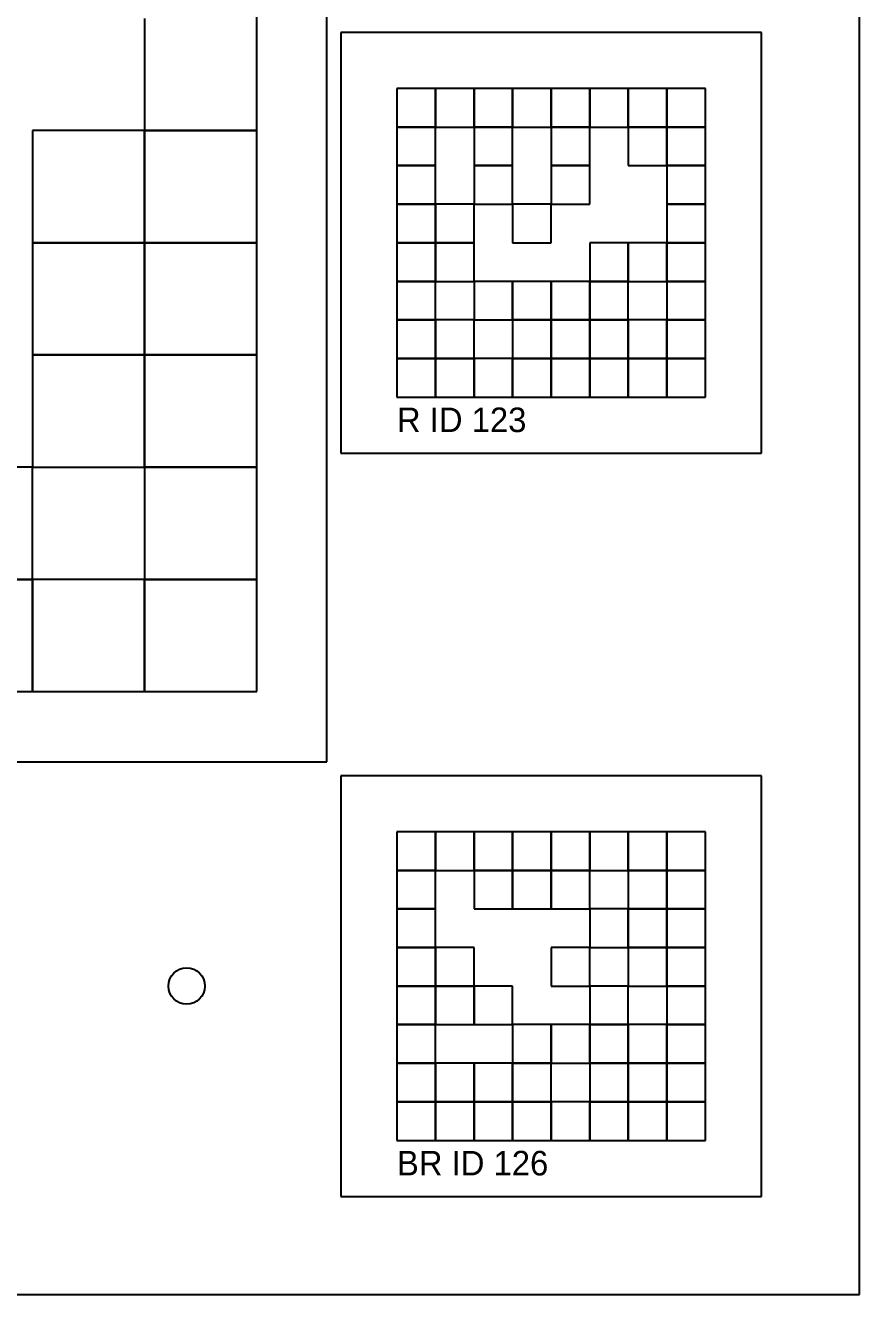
# Model space of a CAD drawing. Extents: x 0 to 1260, y -12 to 1580.
# Drawn here: x 821 to 940, y 1280 to 1461 of the extents above; entities that cross this region are included whole.
import ezdxf

# ---------------------------------------------------------------- set-up
doc = ezdxf.new("R2010")
doc.units = 0
for name, color, linetype in [('BLACK_POCKET', 7, 'CONTINUOUS'), ('CUT', 7, 'CONTINUOUS'), ('LABEL', 3, 'CONTINUOUS'), ('MOUNT_HOLE', 6, 'CONTINUOUS'), ('QUIET_ZONE', 5, 'CONTINUOUS'), ('TAG_BOUNDARY', 8, 'CONTINUOUS')]:
    doc.layers.add(name, color=color, linetype=linetype)

msp = doc.modelspace()

# ---------------------------------------------------------------- linework, layer by layer
at = {"layer": 'BLACK_POCKET'}
for p, q in [((838, 1462), (838, 1446)), ((854, 1446), (854, 1462)), ((879.5, 1452), (874, 1452)), ((874, 1452), (874, 1446.5)), ((879.5, 1446.5), (879.5, 1452)), ((885, 1452), (879.5, 1452)), ((879.5, 1452), (879.5, 1446.5)), ((885, 1446.5), (885, 1452)), ((890.5, 1452), (885, 1452)), ((885, 1452), (885, 1446.5)), ((890.5, 1446.5), (890.5, 1452)), ((896, 1452), (890.5, 1452)), ((890.5, 1452), (890.5, 1446.5)), ((896, 1446.5), (896, 1452)), ((901.5, 1452), (896, 1452)), ((896, 1452), (896, 1446.5)), ((901.5, 1446.5), (901.5, 1452)), ((907, 1452), (901.5, 1452)), ((901.5, 1452), (901.5, 1446.5)), ((907, 1446.5), (907, 1452)), ((912.5, 1452), (907, 1452)), ((907, 1452), (907, 1446.5)), ((912.5, 1446.5), (912.5, 1452)), ((918, 1452), (912.5, 1452)), ((912.5, 1452), (912.5, 1446.5)), ((918, 1446.5), (918, 1452)), ((874, 1446.5), (879.5, 1446.5)), ((879.5, 1446.5), (874, 1446.5)), ((874, 1446.5), (874, 1441)), ((879.5, 1446.5), (885, 1446.5)), ((879.5, 1441), (879.5, 1446.5)), ((885, 1446.5), (890.5, 1446.5)), ((890.5, 1446.5), (885, 1446.5)), ((885, 1446.5), (885, 1441)), ((890.5, 1446.5), (896, 1446.5)), ((890.5, 1441), (890.5, 1446.5)), ((896, 1446.5), (901.5, 1446.5)), ((901.5, 1446.5), (896, 1446.5)), ((896, 1446.5), (896, 1441)), ((901.5, 1446.5), (907, 1446.5)), ((901.5, 1441), (901.5, 1446.5)), ((907, 1446.5), (912.5, 1446.5)), ((912.5, 1446.5), (907, 1446.5)), ((907, 1446.5), (907, 1441)), ((912.5, 1446.5), (918, 1446.5)), ((912.5, 1441), (912.5, 1446.5)), ((918, 1446.5), (912.5, 1446.5)), ((912.5, 1446.5), (912.5, 1441)), ((918, 1441), (918, 1446.5)), ((838, 1446), (822, 1446)), ((822, 1446), (822, 1430)), ((838, 1446), (854, 1446)), ((838, 1430), (838, 1446)), ((854, 1446), (838, 1446)), ((838, 1446), (838, 1430)), ((854, 1430), (854, 1446)), ((874, 1441), (879.5, 1441)), ((879.5, 1441), (874, 1441)), ((874, 1441), (874, 1435.5)), ((879.5, 1435.5), (879.5, 1441)), ((885, 1441), (890.5, 1441)), ((890.5, 1441), (885, 1441)), ((885, 1441), (885, 1435.5)), ((890.5, 1435.5), (890.5, 1441)), ((896, 1441), (901.5, 1441)), ((901.5, 1441), (896, 1441)), ((896, 1441), (896, 1435.5)), ((901.5, 1435.5), (901.5, 1441)), ((907, 1441), (912.5, 1441)), ((912.5, 1441), (918, 1441)), ((918, 1441), (912.5, 1441)), ((912.5, 1441), (912.5, 1435.5)), ((918, 1435.5), (918, 1441)), ((874, 1435.5), (879.5, 1435.5)), ((879.5, 1435.5), (874, 1435.5)), ((874, 1435.5), (874, 1430)), ((879.5, 1430), (879.5, 1435.5)), ((885, 1435.5), (879.5, 1435.5)), ((879.5, 1435.5), (879.5, 1430)), ((885, 1435.5), (890.5, 1435.5)), ((885, 1430), (885, 1435.5)), ((896, 1435.5), (890.5, 1435.5)), ((890.5, 1435.5), (890.5, 1430)), ((896, 1435.5), (901.5, 1435.5)), ((896, 1430), (896, 1435.5)), ((912.5, 1435.5), (918, 1435.5)), ((918, 1435.5), (912.5, 1435.5)), ((912.5, 1435.5), (912.5, 1430)), ((918, 1430), (918, 1435.5)), ((822, 1430), (838, 1430)), ((838, 1430), (822, 1430)), ((822, 1430), (822, 1414)), ((838, 1430), (854, 1430)), ((838, 1414), (838, 1430)), ((854, 1430), (838, 1430)), ((838, 1430), (838, 1414)), ((854, 1414), (854, 1430)), ((874, 1430), (879.5, 1430)), ((879.5, 1430), (874, 1430)), ((874, 1430), (874, 1424.5)), ((879.5, 1430), (885, 1430)), ((879.5, 1424.5), (879.5, 1430)), ((885, 1430), (879.5, 1430)), ((879.5, 1430), (879.5, 1424.5)), ((885, 1424.5), (885, 1430)), ((890.5, 1430), (896, 1430)), ((907, 1430), (901.5, 1430)), ((901.5, 1430), (901.5, 1424.5)), ((907, 1424.5), (907, 1430)), ((912.5, 1430), (907, 1430)), ((907, 1430), (907, 1424.5)), ((912.5, 1430), (918, 1430)), ((912.5, 1424.5), (912.5, 1430)), ((918, 1430), (912.5, 1430)), ((912.5, 1430), (912.5, 1424.5)), ((918, 1424.5), (918, 1430)), ((874, 1424.5), (879.5, 1424.5)), ((879.5, 1424.5), (874, 1424.5)), ((874, 1424.5), (874, 1419)), ((879.5, 1424.5), (885, 1424.5)), ((879.5, 1419), (879.5, 1424.5)), ((890.5, 1424.5), (885, 1424.5)), ((885, 1424.5), (885, 1419)), ((890.5, 1419), (890.5, 1424.5)), ((896, 1424.5), (890.5, 1424.5)), ((890.5, 1424.5), (890.5, 1419)), ((896, 1419), (896, 1424.5)), ((901.5, 1424.5), (896, 1424.5)), ((896, 1424.5), (896, 1419)), ((901.5, 1424.5), (907, 1424.5)), ((901.5, 1419), (901.5, 1424.5)), ((907, 1424.5), (901.5, 1424.5)), ((901.5, 1424.5), (901.5, 1419)), ((907, 1424.5), (912.5, 1424.5)), ((907, 1419), (907, 1424.5)), ((912.5, 1424.5), (918, 1424.5)), ((918, 1424.5), (912.5, 1424.5)), ((912.5, 1424.5), (912.5, 1419)), ((918, 1419), (918, 1424.5)), ((874, 1419), (879.5, 1419)), ((879.5, 1419), (874, 1419)), ((874, 1419), (874, 1413.5)), ((879.5, 1413.5), (879.5, 1419)), ((885, 1419), (879.5, 1419)), ((879.5, 1419), (879.5, 1413.5)), ((885, 1419), (890.5, 1419)), ((885, 1413.5), (885, 1419)), ((890.5, 1419), (896, 1419)), ((896, 1419), (890.5, 1419)), ((890.5, 1419), (890.5, 1413.5)), ((896, 1419), (901.5, 1419)), ((896, 1413.5), (896, 1419)), ((901.5, 1419), (896, 1419)), ((896, 1419), (896, 1413.5)), ((901.5, 1419), (907, 1419)), ((901.5, 1413.5), (901.5, 1419)), ((907, 1419), (901.5, 1419)), ((901.5, 1419), (901.5, 1413.5)), ((907, 1413.5), (907, 1419)), ((912.5, 1419), (907, 1419)), ((907, 1419), (907, 1413.5)), ((912.5, 1419), (918, 1419)), ((912.5, 1413.5), (912.5, 1419)), ((918, 1419), (912.5, 1419)), ((912.5, 1419), (912.5, 1413.5)), ((918, 1413.5), (918, 1419)), ((822, 1414), (838, 1414)), ((838, 1414), (822, 1414)), ((822, 1414), (822, 1398)), ((838, 1414), (854, 1414)), ((838, 1398), (838, 1414)), ((854, 1414), (838, 1414)), ((838, 1414), (838, 1398)), ((854, 1398), (854, 1414)), ((874, 1413.5), (879.5, 1413.5)), ((879.5, 1413.5), (874, 1413.5)), ((874, 1413.5), (874, 1408)), ((879.5, 1413.5), (885, 1413.5)), ((879.5, 1408), (879.5, 1413.5)), ((885, 1413.5), (879.5, 1413.5)), ((879.5, 1413.5), (879.5, 1408)), ((885, 1408), (885, 1413.5)), ((890.5, 1413.5), (885, 1413.5)), ((885, 1413.5), (885, 1408)), ((890.5, 1413.5), (896, 1413.5)), ((890.5, 1408), (890.5, 1413.5)), ((896, 1413.5), (890.5, 1413.5)), ((890.5, 1413.5), (890.5, 1408)), ((896, 1413.5), (901.5, 1413.5)), ((896, 1408), (896, 1413.5)), ((901.5, 1413.5), (896, 1413.5)), ((896, 1413.5), (896, 1408)), ((901.5, 1413.5), (907, 1413.5)), ((901.5, 1408), (901.5, 1413.5)), ((907, 1413.5), (901.5, 1413.5)), ((901.5, 1413.5), (901.5, 1408)), ((907, 1413.5), (912.5, 1413.5)), ((907, 1408), (907, 1413.5)), ((912.5, 1413.5), (907, 1413.5)), ((907, 1413.5), (907, 1408)), ((912.5, 1413.5), (918, 1413.5)), ((912.5, 1408), (912.5, 1413.5)), ((918, 1413.5), (912.5, 1413.5)), ((912.5, 1413.5), (912.5, 1408)), ((918, 1408), (918, 1413.5)), ((874, 1408), (879.5, 1408)), ((879.5, 1408), (885, 1408)), ((885, 1408), (890.5, 1408)), ((890.5, 1408), (896, 1408)), ((896, 1408), (901.5, 1408)), ((901.5, 1408), (907, 1408)), ((907, 1408), (912.5, 1408)), ((912.5, 1408), (918, 1408)), ((822, 1398), (806, 1398)), ((822, 1398), (838, 1398)), ((822, 1382), (822, 1398)), ((838, 1398), (854, 1398)), ((854, 1398), (838, 1398)), ((838, 1398), (838, 1382)), ((854, 1382), (854, 1398)), ((806, 1382), (822, 1382)), ((822, 1382), (806, 1382)), ((822, 1366), (822, 1382)), ((838, 1382), (822, 1382)), ((822, 1382), (822, 1366)), ((838, 1382), (854, 1382)), ((838, 1366), (838, 1382)), ((854, 1382), (838, 1382)), ((838, 1382), (838, 1366)), ((854, 1366), (854, 1382)), ((806, 1366), (822, 1366)), ((822, 1366), (838, 1366)), ((838, 1366), (854, 1366)), ((879.5, 1346), (874, 1346)), ((874, 1346), (874, 1340.5)), ((879.5, 1340.5), (879.5, 1346)), ((885, 1346), (879.5, 1346)), ((879.5, 1346), (879.5, 1340.5)), ((885, 1340.5), (885, 1346)), ((890.5, 1346), (885, 1346)), ((885, 1346), (885, 1340.5)), ((890.5, 1340.5), (890.5, 1346)), ((896, 1346), (890.5, 1346)), ((890.5, 1346), (890.5, 1340.5)), ((896, 1340.5), (896, 1346)), ((901.5, 1346), (896, 1346)), ((896, 1346), (896, 1340.5)), ((901.5, 1340.5), (901.5, 1346)), ((907, 1346), (901.5, 1346)), ((901.5, 1346), (901.5, 1340.5)), ((907, 1340.5), (907, 1346)), ((912.5, 1346), (907, 1346)), ((907, 1346), (907, 1340.5)), ((912.5, 1340.5), (912.5, 1346)), ((918, 1346), (912.5, 1346)), ((912.5, 1346), (912.5, 1340.5)), ((918, 1340.5), (918, 1346)), ((874, 1340.5), (879.5, 1340.5)), ((879.5, 1340.5), (874, 1340.5)), ((874, 1340.5), (874, 1335)), ((879.5, 1340.5), (885, 1340.5)), ((879.5, 1335), (879.5, 1340.5)), ((885, 1340.5), (890.5, 1340.5)), ((890.5, 1340.5), (885, 1340.5)), ((885, 1340.5), (885, 1335)), ((890.5, 1340.5), (896, 1340.5)), ((890.5, 1335), (890.5, 1340.5)), ((896, 1340.5), (890.5, 1340.5)), ((890.5, 1340.5), (890.5, 1335)), ((896, 1340.5), (901.5, 1340.5)), ((896, 1335), (896, 1340.5)), ((901.5, 1340.5), (896, 1340.5)), ((896, 1340.5), (896, 1335)), ((901.5, 1340.5), (907, 1340.5)), ((901.5, 1335), (901.5, 1340.5)), ((907, 1340.5), (912.5, 1340.5)), ((912.5, 1340.5), (907, 1340.5)), ((907, 1340.5), (907, 1335)), ((912.5, 1340.5), (918, 1340.5)), ((912.5, 1335), (912.5, 1340.5)), ((918, 1340.5), (912.5, 1340.5)), ((912.5, 1340.5), (912.5, 1335)), ((918, 1335), (918, 1340.5)), ((874, 1335), (879.5, 1335)), ((879.5, 1335), (874, 1335)), ((874, 1335), (874, 1329.5)), ((879.5, 1329.5), (879.5, 1335)), ((885, 1335), (890.5, 1335)), ((890.5, 1335), (896, 1335)), ((896, 1335), (901.5, 1335)), ((907, 1335), (901.5, 1335)), ((901.5, 1335), (901.5, 1329.5)), ((907, 1335), (912.5, 1335)), ((907, 1329.5), (907, 1335)), ((912.5, 1335), (907, 1335)), ((907, 1335), (907, 1329.5)), ((912.5, 1335), (918, 1335)), ((912.5, 1329.5), (912.5, 1335)), ((918, 1335), (912.5, 1335)), ((912.5, 1335), (912.5, 1329.5)), ((918, 1329.5), (918, 1335)), ((874, 1329.5), (879.5, 1329.5)), ((879.5, 1329.5), (874, 1329.5)), ((874, 1329.5), (874, 1324)), ((879.5, 1324), (879.5, 1329.5)), ((885, 1329.5), (879.5, 1329.5)), ((879.5, 1329.5), (879.5, 1324)), ((885, 1324), (885, 1329.5)), ((901.5, 1329.5), (896, 1329.5)), ((896, 1329.5), (896, 1324)), ((901.5, 1329.5), (907, 1329.5)), ((901.5, 1324), (901.5, 1329.5)), ((907, 1329.5), (912.5, 1329.5)), ((912.5, 1329.5), (907, 1329.5)), ((907, 1329.5), (907, 1324)), ((912.5, 1329.5), (918, 1329.5)), ((912.5, 1324), (912.5, 1329.5)), ((918, 1329.5), (912.5, 1329.5)), ((912.5, 1329.5), (912.5, 1324)), ((918, 1324), (918, 1329.5)), ((874, 1324), (879.5, 1324)), ((879.5, 1324), (874, 1324)), ((874, 1324), (874, 1318.5)), ((879.5, 1324), (885, 1324)), ((879.5, 1318.5), (879.5, 1324)), ((885, 1324), (879.5, 1324)), ((879.5, 1324), (879.5, 1318.5)), ((885, 1318.5), (885, 1324)), ((890.5, 1324), (885, 1324)), ((885, 1324), (885, 1318.5)), ((890.5, 1318.5), (890.5, 1324)), ((896, 1324), (901.5, 1324)), ((907, 1324), (901.5, 1324)), ((901.5, 1324), (901.5, 1318.5)), ((907, 1324), (912.5, 1324)), ((907, 1318.5), (907, 1324)), ((912.5, 1324), (918, 1324)), ((918, 1324), (912.5, 1324)), ((912.5, 1324), (912.5, 1318.5)), ((918, 1318.5), (918, 1324)), ((874, 1318.5), (879.5, 1318.5)), ((879.5, 1318.5), (874, 1318.5)), ((874, 1318.5), (874, 1313)), ((879.5, 1318.5), (885, 1318.5)), ((879.5, 1313), (879.5, 1318.5)), ((885, 1318.5), (890.5, 1318.5)), ((896, 1318.5), (890.5, 1318.5)), ((890.5, 1318.5), (890.5, 1313)), ((896, 1313), (896, 1318.5)), ((901.5, 1318.5), (896, 1318.5)), ((896, 1318.5), (896, 1313)), ((901.5, 1318.5), (907, 1318.5)), ((901.5, 1313), (901.5, 1318.5)), ((907, 1318.5), (901.5, 1318.5)), ((901.5, 1318.5), (901.5, 1313)), ((907, 1313), (907, 1318.5)), ((912.5, 1318.5), (907, 1318.5)), ((907, 1318.5), (907, 1313)), ((912.5, 1318.5), (918, 1318.5)), ((912.5, 1313), (912.5, 1318.5)), ((918, 1318.5), (912.5, 1318.5)), ((912.5, 1318.5), (912.5, 1313)), ((918, 1313), (918, 1318.5)), ((874, 1313), (879.5, 1313)), ((879.5, 1313), (874, 1313)), ((874, 1313), (874, 1307.5)), ((879.5, 1307.5), (879.5, 1313)), ((885, 1313), (879.5, 1313)), ((879.5, 1313), (879.5, 1307.5)), ((885, 1307.5), (885, 1313)), ((890.5, 1313), (885, 1313)), ((885, 1313), (885, 1307.5)), ((890.5, 1313), (896, 1313)), ((890.5, 1307.5), (890.5, 1313)), ((896, 1313), (890.5, 1313)), ((890.5, 1313), (890.5, 1307.5)), ((896, 1313), (901.5, 1313)), ((896, 1307.5), (896, 1313)), ((901.5, 1313), (907, 1313)), ((907, 1313), (901.5, 1313)), ((901.5, 1313), (901.5, 1307.5)), ((907, 1313), (912.5, 1313)), ((907, 1307.5), (907, 1313)), ((912.5, 1313), (907, 1313)), ((907, 1313), (907, 1307.5)), ((912.5, 1313), (918, 1313)), ((912.5, 1307.5), (912.5, 1313)), ((918, 1313), (912.5, 1313)), ((912.5, 1313), (912.5, 1307.5)), ((918, 1307.5), (918, 1313)), ((874, 1307.5), (879.5, 1307.5)), ((879.5, 1307.5), (874, 1307.5)), ((874, 1307.5), (874, 1302)), ((879.5, 1307.5), (885, 1307.5)), ((879.5, 1302), (879.5, 1307.5)), ((885, 1307.5), (879.5, 1307.5)), ((879.5, 1307.5), (879.5, 1302)), ((885, 1307.5), (890.5, 1307.5)), ((885, 1302), (885, 1307.5)), ((890.5, 1307.5), (885, 1307.5)), ((885, 1307.5), (885, 1302)), ((890.5, 1307.5), (896, 1307.5)), ((890.5, 1302), (890.5, 1307.5)), ((896, 1307.5), (890.5, 1307.5)), ((890.5, 1307.5), (890.5, 1302)), ((896, 1302), (896, 1307.5)), ((901.5, 1307.5), (896, 1307.5)), ((896, 1307.5), (896, 1302)), ((901.5, 1307.5), (907, 1307.5)), ((901.5, 1302), (901.5, 1307.5)), ((907, 1307.5), (901.5, 1307.5)), ((901.5, 1307.5), (901.5, 1302)), ((907, 1307.5), (912.5, 1307.5)), ((907, 1302), (907, 1307.5)), ((912.5, 1307.5), (907, 1307.5)), ((907, 1307.5), (907, 1302)), ((912.5, 1307.5), (918, 1307.5)), ((912.5, 1302), (912.5, 1307.5)), ((918, 1307.5), (912.5, 1307.5)), ((912.5, 1307.5), (912.5, 1302)), ((918, 1302), (918, 1307.5)), ((874, 1302), (879.5, 1302)), ((879.5, 1302), (885, 1302)), ((885, 1302), (890.5, 1302)), ((890.5, 1302), (896, 1302)), ((896, 1302), (901.5, 1302)), ((901.5, 1302), (907, 1302)), ((907, 1302), (912.5, 1302)), ((912.5, 1302), (918, 1302))]:
    msp.add_line(p, q, dxfattribs=at)
at = {"layer": 'CUT'}
for p, q in [((940, 1280), (940, 1580)), ((640, 1280), (940, 1280))]:
    msp.add_line(p, q, dxfattribs=at)
at = {"layer": 'MOUNT_HOLE'}
msp.add_circle((844, 1324), 2.6, dxfattribs=at)
at = {"layer": 'QUIET_ZONE'}
for p, q in [((864, 1356), (864, 1504)), ((926, 1460), (866, 1460)), ((866, 1460), (866, 1400)), ((926, 1400), (926, 1460)), ((866, 1400), (926, 1400)), ((716, 1356), (864, 1356)), ((926, 1354), (866, 1354)), ((866, 1354), (866, 1294)), ((926, 1294), (926, 1354)), ((866, 1294), (926, 1294))]:
    msp.add_line(p, q, dxfattribs=at)
at = {"layer": 'TAG_BOUNDARY'}
for p, q in [((854, 1366), (854, 1494)), ((918, 1452), (874, 1452)), ((874, 1452), (874, 1408)), ((918, 1408), (918, 1452)), ((874, 1408), (918, 1408)), ((726, 1366), (854, 1366)), ((918, 1346), (874, 1346)), ((874, 1346), (874, 1302)), ((918, 1302), (918, 1346)), ((874, 1302), (918, 1302))]:
    msp.add_line(p, q, dxfattribs=at)

# ---------------------------------------------------------------- texts
at = {"layer": 'LABEL'}
for s, p in [('R ID 123', (874, 1403)), ('BR ID 126', (874, 1297))]:
    msp.add_text(s, height=3.5, dxfattribs=at).set_placement(p)

doc.saveas('drawing.dxf')
